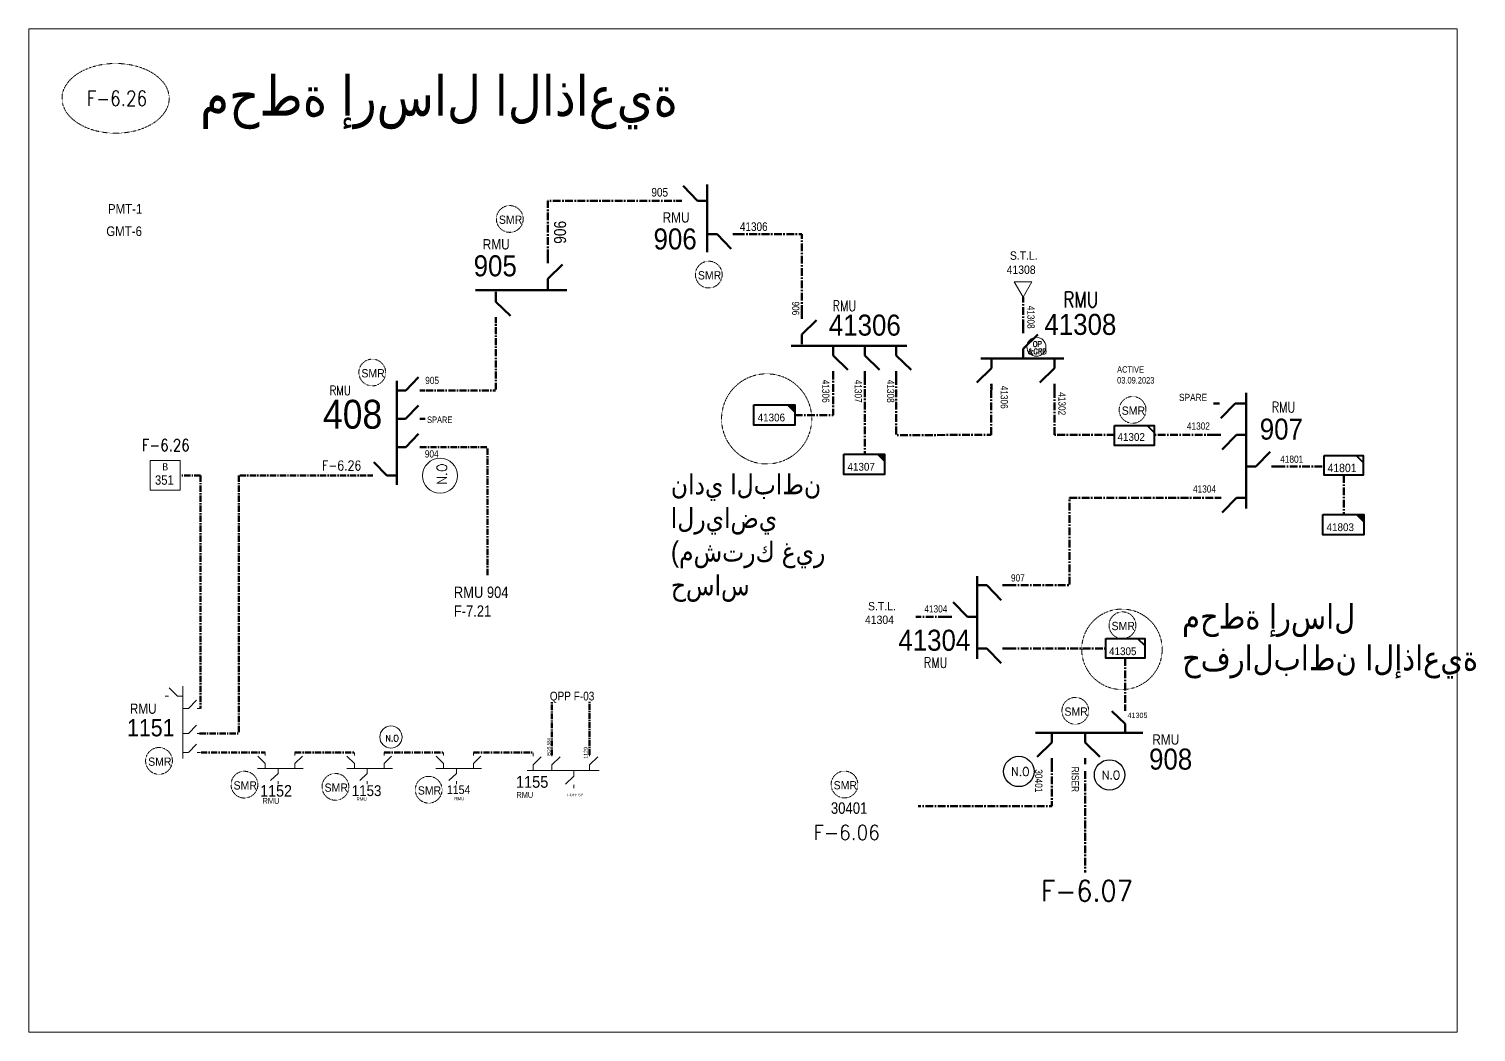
# Model space of a CAD drawing. Header units: metres. Extents: x 65984 to 144644, y -19036 to 23726.
# Drawn here: x 101648 to 102539, y -3538 to -2920 of the extents above; entities that cross this region are included whole.
import ezdxf
from ezdxf.enums import TextEntityAlignment as Align

# ---------------------------------------------------------------- set-up
doc = ezdxf.new("R2010")
doc.units = ezdxf.units.M
doc.header["$MEASUREMENT"] = 0
doc.linetypes.add('( Center )', pattern=[2, 1.25, -0.25, 0.25, -0.25])
doc.linetypes.add('DGN Style 3', pattern=[0.013877, 0, -0.013877])
doc.layers.get('0').update_dxf_attribs({"color": 95, "lineweight": 40})
for name, color, linetype, lineweight in [('d_eos', 111, 'Continuous', 40), ('d_eos no', 121, 'Continuous', 40), ('d_switch', 95, 'Continuous', 40), ('d_tf', 1, 'Continuous', 40), ('d_tf no', 6, 'Continuous', 40), ('d_ug cable', 95, 'Continuous', 40), ('d_ug main line', 95, 'Continuous', 40), ('d_unit sub', 7, 'Continuous', 40), ('fedr no', 95, 'Continuous', 40), ('GRID STATION  04', 7, 'Continuous', 40), ('GRID STATION 01', 7, 'Continuous', 40), ('Level 37', 7, 'Continuous', 0), ('O H MAIN FEEDER', 4, 'Continuous', 100), ('SW N O', 114, 'Continuous', 30)]:
    doc.layers.add(name, color=color, linetype=linetype, lineweight=lineweight)
doc.styles.add('NASKHF', font='naskhf.shx', dxfattribs={"height": 8})
doc.styles.add('Style-Arial', font='arial.ttf')
doc.styles.add('Style-ENGINEERING', font='ENGINEERING.shx')
doc.styles.add('Style-msdefault', font='msdefault.shx')
doc.styles.add('Style-STANDARD', font='STANDARD.shx')

# ---------------------------------------------------------------- blocks, each defined once
blk = doc.blocks.new('TF_8')
at = {"color": 0, "linetype": 'ByBlock', "lineweight": -2}
blk.add_line((6.3, 4.95), (9.9, 1.35), dxfattribs=at)
blk.add_3dface([(-10.1, 4.95), (9.9, 4.95), (9.9, -5.05), (-10.1, -5.05)], dxfattribs=at)
blk = doc.blocks.new('SS')
at = {"color": 0, "linetype": 'ByBlock', "lineweight": -2, "flags": 128}
blk.add_lwpolyline([(6.95, 4.25), (10.45, 4.25), (10.45, 0.75)], close=True, dxfattribs=at)
at = {"color": 0, "linetype": 'ByBlock', "lineweight": -2, "extrusion": (0, 0, -1)}
blk.add_solid([(-6.95, 4.25), (-10.45, 4.25), (-10.45, 0.75)], dxfattribs=at)
at = {"color": 0, "linetype": 'ByBlock', "lineweight": -2}
blk.add_3dface([(-9.55, 4.25), (10.45, 4.25), (10.45, -5.75), (-9.55, -5.75)], dxfattribs=at)
blk = doc.blocks.new('TRA1_1501')
at = {"layer": 'd_tf', "color": 220, "linetype": 'Continuous', "lineweight": 0, "ltscale": 0.000508241, "flags": 128}
blk.add_lwpolyline([(10, -17), (0, 0), (-10, -17)], close=True, dxfattribs=at)
blk = doc.blocks.new('TRA1_1500')
at = {"layer": 'd_tf', "color": 220, "linetype": 'Continuous', "lineweight": 0, "ltscale": 0.000508241, "xscale": 1.000046564039522, "yscale": 1.000046564039522, "zscale": 1.000046564039522, "rotation": 180}
blk.add_blockref('TRA1_1501', (0, 0), dxfattribs=at)
blk = doc.blocks.new('*U3590')
at = {"layer": 'SW N O', "color": 1, "lineweight": 13}
blk.add_circle((0, 0), 16.8, dxfattribs=at)
at = {"layer": 'SW N O', "color": 2, "lineweight": 13, "insert": (1.7, -1.8), "char_height": 9.6, "attachment_point": 5, "line_spacing_factor": 0.812622, "style": 'Style-STANDARD'}
blk.add_mtext('OP \\P&GRD ', dxfattribs=at)
blk = doc.blocks.new('*U3664')
at = {"layer": 'SW N O', "color": 3, "ltscale": 0.426762}
blk.add_circle((-0.02, 0), 4.83, dxfattribs=at)
at = {"layer": 'SW N O', "color": 3, "style": 'Style-STANDARD'}
blk.add_text('N.O', height=2.753, dxfattribs=at).set_placement((0.46, -0.05), align=Align.MIDDLE_CENTER)
blk = doc.blocks.new('*U3941')
at = {"layer": 'SW N O', "color": 94, "lineweight": 13}
blk.add_circle((0, 0), 16.8, dxfattribs=at)
at = {"layer": 'SW N O', "color": 94, "lineweight": 13, "insert": (1.7, -1.8), "char_height": 9.6, "attachment_point": 5, "line_spacing_factor": 0.6, "style": 'Style-STANDARD'}
blk.add_mtext('N.O', dxfattribs=at)
blk = doc.blocks.new('*U4009')
at = {"layer": 'd_eos', "color": 2, "linetype": 'Continuous', "lineweight": 13, "ltscale": 0.517056}
for p, q in [((-3.76, 17.97), (-9.27, 23.64)), ((0.01, -24.76), (0, 24.73)), ((-9.79, 17.97), (-12.08, 17.97)), ((0, 17.97), (-3.76, 17.97)), ((3.77, 9.56), (9.27, 15.24)), ((0, 9.56), (3.77, 9.56)), ((9.8, 9.56), (12.09, 9.56)), ((0, -7.67), (3.77, -7.67)), ((3.77, -7.67), (9.27, -2)), ((9.8, -7.67), (12.08, -7.67)), ((3.77, -20.62), (9.28, -14.95)), ((9.71, -20.71), (12, -20.71))]:
    blk.add_line(p, q, dxfattribs=at)
at = {"layer": 'd_eos', "color": 2, "linetype": 'Continuous', "lineweight": 13, "ltscale": 0.465351}
blk.add_line((3.6, -20.71), (0.21, -20.71), dxfattribs=at)
blk = doc.blocks.new('*U4011')
at = {"layer": 'd_eos', "color": 2, "linetype": 'Continuous', "lineweight": 13, "ltscale": 0.418816}
for p, q in [((1.56, 8.81), (1.56, 10.87)), ((1.56, 3.38), (6.67, 8.34)), ((1.56, -0.01), (1.56, 3.38)), ((-15.64, -0.01), (15.63, -0.01)), ((-10, -3.4), (-15.1, -8.35)), ((-10, -0.01), (-10, -3.4)), ((-10, -8.82), (-10, -10.88)), ((10.38, -0.01), (10.38, -3.4)), ((10.38, -3.4), (15.48, -8.35)), ((10.38, -8.82), (10.38, -10.88))]:
    blk.add_line(p, q, dxfattribs=at)

msp = doc.modelspace()

# ---------------------------------------------------------------- linework, layer by layer
at = {"layer": 'd_eos', "color": 2, "linetype": 'Continuous', "lineweight": 211, "ltscale": 0.82729}
for p, q in [((102059.75, -3025.8), (102050.95, -3016.72)), ((102065.78, -3015.76), (102065.78, -3057.65)), ((102050.11, -3025.8), (102046.45, -3025.8)), ((102065.78, -3025.8), (102059.75, -3025.8)), ((102065.78, -3046.35), (102071.81, -3046.35)), ((102071.81, -3046.35), (102080.61, -3055.43)), ((102081.45, -3046.35), (102085.11, -3046.35)), ((101967.5, -3064.41), (101967.5, -3060.75)), ((101967.5, -3074.06), (101976.58, -3065.25)), ((101967.5, -3080.08), (101967.5, -3074.06)), ((101935.5, -3082.04), (101935.51, -3088.07)), ((101935.51, -3088.07), (101944.58, -3096.87)), ((102268.09, -3353.89), (102334.21, -3353.89)), ((102278.12, -3359.92), (102269.05, -3368.73)), ((102278.12, -3353.89), (102278.12, -3359.92)), ((102298.68, -3353.89), (102298.68, -3359.92)), ((102298.68, -3359.92), (102307.75, -3368.72)), ((102278.12, -3369.57), (102278.12, -3373.23)), ((102298.67, -3369.56), (102298.67, -3373.22))]:
    msp.add_line(p, q, dxfattribs=at)
at = {"layer": 'd_eos', "color": 2, "linetype": 'Continuous', "lineweight": 211, "ltscale": 0.71236}
msp.add_line((101922.92, -3081.06), (101979.34, -3081.07), dxfattribs=at)
at = {"layer": 'd_eos', "color": 7, "linetype": 'Continuous', "lineweight": 211, "ltscale": 0.82729}
msp.add_line((101935.51, -3097.71), (101935.51, -3101.38), dxfattribs=at)
at = {"layer": 'd_eos', "color": 7, "linetype": 'Continuous', "lineweight": 211, "ltscale": 0.620264}
for p, q in [((102123.96, -3098.69), (102123.96, -3095.03)), ((102123.96, -3108.33), (102133.03, -3099.53)), ((102123.96, -3114.36), (102123.96, -3108.33)), ((102260.34, -3107.47), (102260.34, -3103.81)), ((102260.34, -3117.11), (102269.41, -3108.31)), ((102188.74, -3115.31), (102117.48, -3115.31)), ((102143.39, -3115.31), (102143.39, -3121.33)), ((102162.83, -3115.18), (102162.83, -3121.2)), ((102182.26, -3115.31), (102182.26, -3121.33)), ((102260.34, -3123.14), (102260.34, -3117.11)), ((102143.39, -3121.33), (102152.47, -3130.13)), ((102162.83, -3121.2), (102171.9, -3130)), ((102182.26, -3121.33), (102191.33, -3130.13)), ((102240.91, -3129.03), (102231.83, -3137.84)), ((102234.43, -3123.01), (102285.4, -3123.01)), ((102240.91, -3123.01), (102240.91, -3129.03)), ((102279.77, -3129.03), (102270.7, -3137.84)), ((102279.77, -3123.01), (102279.77, -3129.03)), ((102143.39, -3130.97), (102143.39, -3134.63)), ((102162.83, -3130.84), (102162.83, -3134.5)), ((102182.26, -3130.97), (102182.26, -3134.63)), ((102240.91, -3138.68), (102240.91, -3142.34)), ((102279.77, -3138.68), (102279.77, -3142.34)), ((102397.91, -3215.57), (102397.91, -3144.31)), ((102381.29, -3150.79), (102377.63, -3150.79)), ((102390.94, -3150.79), (102382.13, -3159.86)), ((102396.96, -3150.79), (102390.94, -3150.79)), ((102382.24, -3170.22), (102378.58, -3170.22)), ((102391.88, -3170.22), (102383.08, -3179.3)), ((102397.91, -3170.22), (102391.88, -3170.22)), ((102403.8, -3189.66), (102412.61, -3180.58)), ((102397.78, -3189.66), (102403.8, -3189.66)), ((102413.45, -3189.66), (102417.11, -3189.66)), ((102382.24, -3209.09), (102378.58, -3209.09)), ((102391.88, -3209.09), (102383.08, -3218.16)), ((102397.91, -3209.09), (102391.88, -3209.09)), ((102232.02, -3308.3), (102232.02, -3257.33)), ((102232.02, -3262.96), (102238.04, -3262.96)), ((102238.04, -3262.96), (102246.85, -3272.03)), ((102247.69, -3262.96), (102251.35, -3262.96)), ((102226.13, -3282.39), (102217.32, -3273.32)), ((102216.48, -3282.39), (102212.82, -3282.39)), ((102232.15, -3282.39), (102226.13, -3282.39)), ((102232.02, -3301.82), (102238.04, -3301.82)), ((102238.04, -3301.82), (102246.85, -3310.9)), ((102247.69, -3301.83), (102251.35, -3301.83))]:
    msp.add_line(p, q, dxfattribs=at)
at = {"layer": 'd_eos', "color": 2, "linetype": 'Continuous', "lineweight": 211, "ltscale": 0.558238}
for p, q in [((101874.61, -3136.93), (101874.61, -3201.06)), ((101880.03, -3142.76), (101887.95, -3134.59)), ((101874.61, -3142.76), (101880.03, -3142.76)), ((101879.91, -3160.25), (101887.84, -3152.08)), ((101874.49, -3160.25), (101879.91, -3160.25)), ((101880.03, -3177.74), (101887.95, -3169.57)), ((101874.61, -3177.74), (101880.03, -3177.74)), ((101868.33, -3195.23), (101860.41, -3187.06)), ((101859.65, -3195.23), (101856.36, -3195.23)), ((101873.76, -3195.23), (101868.33, -3195.23))]:
    msp.add_line(p, q, dxfattribs=at)
at = {"layer": 'd_eos', "color": 7, "linetype": 'Continuous', "lineweight": 211, "ltscale": 0.558238}
for p, q in [((101888.71, -3142.76), (101892, -3142.76)), ((101888.59, -3160.25), (101891.89, -3160.25)), ((101888.71, -3177.74), (101892, -3177.74))]:
    msp.add_line(p, q, dxfattribs=at)
at = {"layer": 'd_eos', "color": 2, "linetype": 'Continuous', "lineweight": 211, "ltscale": 0.744561}
for p, q in [((102323.3, -3348.45), (102315.13, -3340.53)), ((102323.3, -3339.77), (102323.3, -3336.47)), ((102323.3, -3353.88), (102323.3, -3348.45))]:
    msp.add_line(p, q, dxfattribs=at)
at = {"layer": 'd_eos', "color": 7, "linetype": 'Continuous', "lineweight": 13, "ltscale": 0.465351}
for p, q in [((101958.45, -3368.24), (101958.45, -3366.18)), ((101958.45, -3373.67), (101963.55, -3368.71)), ((101970.1, -3368.24), (101970.1, -3366.18)), ((101970.1, -3373.67), (101975.2, -3368.71)), ((101993.18, -3368.24), (101993.18, -3366.18)), ((101993.18, -3373.66), (101998.28, -3368.71)), ((101954.72, -3377.06), (101999.26, -3377.05)), ((101958.45, -3377.06), (101958.45, -3373.67)), ((101970.1, -3377.06), (101970.1, -3373.67)), ((101983.65, -3377.21), (101983.65, -3380.6)), ((101993.18, -3377.05), (101993.18, -3373.66)), ((101983.65, -3380.6), (101978.54, -3385.55)), ((101983.65, -3386.03), (101983.65, -3388.08))]:
    msp.add_line(p, q, dxfattribs=at)
at = {"layer": 'd_ug cable', "color": 2, "linetype": 'DGN Style 3', "lineweight": 13}
for centre, radius in [((101944.11, -3037.08), 8.25), ((102066.72, -3071.38), 8.25), ((101859.37, -3131.75), 8.25), ((102327.83, -3154.79), 8.25), ((102321.28, -3302.41), 24.8), ((102321.59, -3287.58), 8.25), ((102292.55, -3340.34), 8.25), ((101727.98, -3371.22), 8.25), ((101780.62, -3385.86), 8.25), ((101836.69, -3387.22), 8.25), ((102150.34, -3385.76), 8.25), ((101894.15, -3388.99), 8.25)]:
    msp.add_circle(centre, radius, dxfattribs=at)
at = {"layer": 'd_ug cable', "color": 7, "linetype": 'DGN Style 3', "lineweight": 13}
msp.add_circle((102102.36, -3160.34), 27.78, dxfattribs=at)
at = {"layer": 'd_ug main line', "color": 220, "linetype": '( Center )', "lineweight": 140, "ltscale": 3.81024}
for p, q in [((102260.34, -3103.81), (102260.34, -3085.24)), ((102417.11, -3189.66), (102445.93, -3189.66)), ((102457.92, -3194.99), (102457.92, -3219.34)), ((102212.82, -3282.39), (102194.26, -3282.39))]:
    msp.add_line(p, q, dxfattribs=at)
at = {"layer": 'd_ug main line', "color": 220, "linetype": '( Center )', "lineweight": 140, "ltscale": 3.086294}
for p, q in [((101753.55, -3195.29), (101753.55, -3338.82)), ((101777.15, -3195.29), (101777.15, -3354.33))]:
    msp.add_line(p, q, dxfattribs=at)
at = {"layer": 'd_ug main line', "color": 220, "linetype": '( Center )', "lineweight": 140, "ltscale": 3.81024, "flags": 128}
for points in [[(101967.5, -3060.75), (101967.5, -3025.8), (102046.45, -3025.8)], [(102123.96, -3095.03), (102123.96, -3046.35), (102085.11, -3046.35)], [(102119.69, -3158), (102143.39, -3158), (102143.39, -3134.63)], [(102162.83, -3134.5), (102162.83, -3182.07)], [(102182.26, -3134.63), (102182.26, -3170.33), (102240.77, -3170.22)], [(102240.77, -3170.22), (102240.77, -3138.9)], [(102279.64, -3170.22), (102279.74, -3138.72)], [(102316.7, -3170.17), (102279.64, -3170.22)], [(102378.58, -3170.22), (102341.02, -3170.22)], [(102251.35, -3262.96), (102289.02, -3262.96), (102289.02, -3214.62), (102289.02, -3214.62), (102289.02, -3209.04), (102382.51, -3209.04)], [(102251.35, -3301.83), (102311.3, -3301.83)], [(102323.29, -3307.82), (102323.29, -3340.35)], [(102278.12, -3373.23), (102278.12, -3399.19), (102195.66, -3399.19)]]:
    msp.add_lwpolyline(points, dxfattribs=at)
at = {"layer": 'd_ug main line', "color": 220, "linetype": '( Center )', "lineweight": 140, "ltscale": 3.429216, "flags": 128}
for points in [[(101935.54, -3142.32), (101935.54, -3100.52)], [(101892.57, -3142.92), (101935.38, -3142.92)]]:
    msp.add_lwpolyline(points, dxfattribs=at)
at = {"layer": 'd_ug main line', "color": 220, "linetype": '( Center )', "lineweight": 140, "ltscale": 3.086294, "flags": 128}
for points in [[(101929.91, -3177.75), (101892.28, -3177.75)], [(101930.44, -3256.61), (101930.44, -3177.89)], [(101753.55, -3195.29), (101741.42, -3195.29)], [(101855.68, -3195.29), (101777.15, -3195.29)], [(101752.92, -3354.33), (101777.15, -3354.33)], [(101753.87, -3366.07), (101793.4, -3366.07)], [(101811.73, -3366.07), (101848.36, -3366.07)], [(101866.69, -3366.07), (101903.32, -3366.07)], [(101921.66, -3366.07), (101958.28, -3366.07)]]:
    msp.add_lwpolyline(points, dxfattribs=at)
at = {"layer": 'd_ug main line', "color": 220, "linetype": '( Center )', "lineweight": 140, "ltscale": 2.777665, "flags": 128}
for points in [[(101993.17, -3367.46), (101993.17, -3334.5)], [(101970.1, -3367.74), (101970.1, -3334.78)]]:
    msp.add_lwpolyline(points, dxfattribs=at)
at = {"layer": 'd_ug main line', "color": 40, "linetype": '( Center )', "lineweight": 140, "ltscale": 3.81024, "flags": 128}
msp.add_lwpolyline([(102298.67, -3377.55), (102298.67, -3439.98)], dxfattribs=at)
at = {"layer": 'fedr no', "color": 82, "linetype": 'DGN Style 3', "lineweight": 13, "true_color": 0x1dc70e}
msp.add_ellipse((101701.24, -2962.71), major_axis=(33.02, 0), ratio=0.651175, dxfattribs=at)
at = {"layer": 'GRID STATION  04', "color": 220, "linetype": 'Continuous', "lineweight": 13, "ltscale": 0.507734, "flags": 128}
msp.add_lwpolyline([(101722.59, -3204.29), (101740.93, -3204.29), (101740.93, -3185.94), (101722.59, -3185.94)], close=True, dxfattribs=at)
at = {"layer": 'O H MAIN FEEDER', "color": 140, "linetype": 'Continuous', "lineweight": 13, "flags": 128}
msp.add_lwpolyline([(101647.85, -2919.91), (102527.8, -2919.91), (102527.8, -3538.41), (101647.85, -3538.41)], close=True, dxfattribs=at)

# ---------------------------------------------------------------- block references
at = {"layer": 'd_eos', "color": 2, "linetype": 'Continuous', "lineweight": 13, "ltscale": 0.465351, "xscale": 0.9, "yscale": 0.9, "zscale": 0.9}
msp.add_blockref('*U4009', (101742.67, -3347.43), dxfattribs=at)
at = {"layer": 'd_eos', "color": 2, "linetype": 'Continuous', "lineweight": 13, "ltscale": 0.418816, "xscale": 0.9, "yscale": 0.9, "zscale": 0.9, "rotation": 180}
for p in [(101802.74, -3375.86), (101857.7, -3375.87), (101912.66, -3375.87)]:
    msp.add_blockref('*U4011', p, dxfattribs=at)
at = {"layer": 'd_tf', "color": 220, "linetype": 'Continuous', "lineweight": 0, "ltscale": 0.000508241, "xscale": 0.5511422587985363, "yscale": 0.5511422587985363, "zscale": 0.5511422587985363, "rotation": 359.9999999999976}
msp.add_blockref('TRA1_1500', (102260.32, -3085.22), dxfattribs=at)
at = {"layer": 'd_unit sub', "color": 220, "linetype": 'Continuous', "lineweight": 40, "zscale": 0.2755582976943066}
for name, p, xscale, yscale in [('SS', (102106.57, -3157.05), 1.256103645887797, 1.256103645887797), ('SS', (102161.91, -3187.41), 1.256103645887797, 1.256103645887797), ('TF_8', (102458.04, -3188.93), 1.199049510875877, 1.199049510875877), ('SS', (102457.09, -3224.68), 1.256103645887797, 1.256103645887797)]:
    msp.add_blockref(name, p, dxfattribs=dict(at, xscale=xscale, yscale=yscale))
at = {"layer": 'd_unit sub', "color": 2, "linetype": 'Continuous', "lineweight": 40, "zscale": 0.2755582976943066}
for p, xscale, yscale in [((102329.06, -3170.47), 1.223739513330534, 1.223739513330534), ((102323.41, -3301.77), 1.199049510875877, 1.199049510875877)]:
    msp.add_blockref('TF_8', p, dxfattribs=dict(at, xscale=xscale, yscale=yscale))
at = {"layer": 'SW N O', "color": 2, "lineweight": 13, "xscale": 0.3479513334037524, "yscale": 0.3479513334037524, "zscale": 0.3479513334037524}
msp.add_blockref('*U3590', (102268.57, -3115.86), dxfattribs=at)
at = {"layer": 'SW N O', "color": 94, "lineweight": 13, "xscale": 0.6430657249792145, "yscale": 0.6430657249792145, "zscale": 0.6430657249792145, "rotation": 89.99999999999999}
msp.add_blockref('*U3941', (101901.18, -3195.43), dxfattribs=at)
at = {"layer": 'SW N O', "color": 94, "lineweight": 13, "xscale": 0.4097676511108319, "yscale": 0.4097676511108319, "zscale": 0.4097676511108319}
msp.add_blockref('*U3941', (101870.9, -3356.49), dxfattribs=at)
at = {"layer": 'SW N O', "color": 3, "ltscale": 0.426762, "xscale": 1.937848544234819, "yscale": 1.937848544234819, "zscale": 1.937848544234819}
for p in [(102257.79, -3377.73), (102313.68, -3379.86)]:
    msp.add_blockref('*U3664', p, dxfattribs=at)

# ---------------------------------------------------------------- texts
at = {"layer": 'd_eos no', "color": 2, "linetype": 'Continuous', "lineweight": 140, "style": 'Style-Arial', "width": 0.88}
for s, p in [('906', (102032.7, -3042.91)), ('905', (101921.87, -3059.49)), ('908', (102338, -3363.63))]:
    msp.add_text(s, height=12.96, dxfattribs=at).set_placement(p, align=Align.TOP_LEFT)
at = {"layer": 'd_eos no', "color": 2, "linetype": 'Continuous', "lineweight": 13, "ltscale": 1.276901, "style": 'Style-Arial', "width": 0.88}
msp.add_text('1151', height=10.682, dxfattribs=at).set_placement((101708.31, -3345.41), align=Align.TOP_LEFT)
at = {"layer": 'd_eos no', "color": 2, "linetype": 'Continuous', "lineweight": 13, "ltscale": 0.755377, "style": 'Style-Arial', "width": 0.88}
msp.add_text('1152', height=7.153, dxfattribs=at).set_placement((101790.33, -3386.11), align=Align.TOP_LEFT)
at = {"layer": 'd_eos no', "color": 2, "linetype": 'Continuous', "lineweight": 13, "ltscale": 0.716134, "style": 'Style-Arial', "width": 0.88}
msp.add_text('1153', height=6.676, dxfattribs=at).set_placement((101846.76, -3386.23), align=Align.TOP_LEFT)
at = {"layer": 'd_eos no', "color": 2, "linetype": 'Continuous', "lineweight": 13, "ltscale": 0.650284, "style": 'Style-Arial', "width": 0.88}
msp.add_text('1154', height=5.288, dxfattribs=at).set_placement((101905.38, -3386.35), align=Align.TOP_LEFT)
at = {"layer": 'd_eos no', "color": 7, "linetype": 'Continuous', "lineweight": 13, "style": 'Style-Arial', "width": 0.88}
msp.add_text('1155', height=7.29, dxfattribs=at).set_placement((101947.93, -3380.5), align=Align.TOP_LEFT)
at = {"layer": 'd_eos no', "color": 2, "linetype": 'Continuous', "lineweight": 13, "attachment_point": 1, "style": 'NASKHF'}
for s, insert, char_height in [('\\fArial|b0|i0|c178178|p39;\\H1x;\\W0.88;محطة إرسال الاذاعية \\P', (101753.31, -2948.52), 24.8902), ('\\fArial|b0|i0|c178178|p39;\\H1x;\\W0.88;محطة إرسال \\Pحفرالباطن الإذاعية', (102358.35, -3274.41), 15.3356)]:
    msp.add_mtext(s, dxfattribs=dict(at, insert=insert, char_height=char_height))
at = {"layer": 'd_eos no', "color": 51, "linetype": 'Continuous', "lineweight": 13, "insert": (102043.34, -3194.41), "char_height": 12.4384, "width": 126.3493, "attachment_point": 1, "style": 'NASKHF'}
msp.add_mtext('\\fArial|b0|i0|c178178|p39;\\H1x;\\W0.88;نادي الباطن الرياضي\\P(مشترك غير حساس', dxfattribs=at)
at = {"layer": 'd_switch', "color": 7, "linetype": 'Continuous', "lineweight": 30, "style": 'Style-ENGINEERING', "width": 0.857143}
for s, p in [('905', (102031.37, -3017.94)), ('41306', (102085.89, -3039.15))]:
    msp.add_text(s, height=5.354, dxfattribs=at).set_placement(p, align=Align.TOP_LEFT)
msp.add_text('906', height=7.408, rotation=90, dxfattribs=at).set_placement((101971.37, -3052.4), align=Align.TOP_LEFT)
for s, height, rotation, p in [('41305', 3.21, 0.00797, (102336.98, -3344.71)), ('30401', 4.51, 270, (102267.8, -3390.7))]:
    msp.add_text(s, height=height, rotation=rotation, dxfattribs=at).set_placement(p, align=Align.RIGHT)
msp.add_text('RISER', height=4.461, rotation=270, dxfattribs=at).set_placement((102290.29, -3374.79))
at = {"layer": 'd_switch', "color": 2, "linetype": 'Continuous', "lineweight": 30, "style": 'Style-ENGINEERING', "width": 0.857143}
msp.add_text('30401', height=7.059, dxfattribs=at).set_placement((102164.45, -3403.82), align=Align.RIGHT)
at = {"layer": 'd_tf no', "color": 1, "linetype": 'Continuous', "lineweight": 13, "style": 'Style-msdefault', "width": 0.947368}
for p in [(101937.43, -3034.98), (102060.04, -3069.28), (101852.69, -3129.66), (102321.15, -3152.7), (102314.9, -3285.49), (102285.86, -3338.25), (101721.3, -3369.13), (101773.94, -3383.77), (101830.01, -3385.13), (101887.47, -3386.89), (102143.66, -3383.67)]:
    msp.add_text('SMR', height=5.108, dxfattribs=at).set_placement(p, align=Align.TOP_LEFT)
at = {"layer": 'd_tf no', "color": 220, "linetype": 'Continuous', "lineweight": 40, "style": 'Style-msdefault'}
for s, height, width, p in [('41308', 5.184, 0.925, (102250.26, -3065.79)), ('41306', 4.795, 0.945946, (102096.84, -3157.1)), ('41307', 4.795, 0.945946, (102152.18, -3187.46)), ('41801', 5.184, 0.925, (102447.98, -3187.98)), ('41803', 4.795, 0.945946, (102447.36, -3224.73)), ('41304', 5.184, 0.925, (102162.98, -3281.62))]:
    msp.add_text(s, height=height, dxfattribs=dict(at, width=width)).set_placement(p, align=Align.TOP_LEFT)
at = {"layer": 'd_tf no', "color": 111, "linetype": 'Continuous', "lineweight": 40, "style": 'Style-msdefault', "width": 0.945946}
msp.add_text('41302', height=4.795, dxfattribs=at).set_placement((102318.55, -3169.12), align=Align.TOP_LEFT)
at = {"layer": 'd_tf no', "color": 3, "linetype": 'Continuous', "lineweight": 40, "style": 'Style-msdefault', "width": 0.945946}
msp.add_text('41305', height=4.795, dxfattribs=at).set_placement((102313.35, -3301.21), align=Align.TOP_LEFT)
at = {"layer": 'd_tf no', "color": 220, "linetype": 'Continuous', "lineweight": 40, "char_height": 10.368, "attachment_point": 1, "style": 'NASKHF'}
for insert in [(102252.24, -3057.06), (102164.85, -3273.22)]:
    msp.add_mtext('\\Fmsdefault;\\H0.5x;\\W0.925;S.T.L.', dxfattribs=dict(at, insert=insert))
at = {"layer": 'fedr no', "color": 6, "linetype": 'Continuous', "lineweight": 13, "style": 'Style-STANDARD', "width": 0.909091}
msp.add_text('F-6.26', height=9.19, dxfattribs=at).set_placement((101702.1, -2962.71), align=Align.MIDDLE_CENTER)
at = {"layer": 'fedr no', "color": 7, "linetype": 'Continuous', "lineweight": 13, "style": 'Style-STANDARD', "width": 0.909091}
for height, p in [(7.281, (101732.13, -3176.53)), (5.955, (101840.55, -3189.1))]:
    msp.add_text('F-6.26', height=height, dxfattribs=at).set_placement(p, align=Align.MIDDLE_CENTER)
at = {"layer": 'fedr no', "color": 55, "linetype": 'Continuous', "lineweight": 40, "attachment_point": 5, "style": 'Style-STANDARD'}
for s, insert, char_height in [('F-6.06', (102151.68, -3415.37), 9.223), ('F-6.07\\P', (102299.63, -3451.36), 12.723)]:
    msp.add_mtext(s, dxfattribs=dict(at, insert=insert, char_height=char_height))
at = {"layer": 'GRID STATION  04', "color": 220, "linetype": 'Continuous', "lineweight": 13, "style": 'Style-msdefault', "width": 0.888889}
for s, height, p in [('B', 4.49, (101730.04, -3187.65)), ('351', 5.815, (101725.52, -3195.14))]:
    msp.add_text(s, height=height, dxfattribs=at).set_placement(p, align=Align.TOP_LEFT)
at = {"layer": 'GRID STATION 01', "linetype": 'Continuous', "lineweight": 13, "style": 'Style-msdefault', "width": 0.888889}
for s, p in [('PMT-1', (101696.53, -3027.9)), ('GMT-6', (101695.52, -3041.67))]:
    msp.add_text(s, height=5.94, dxfattribs=at).set_placement(p, align=Align.TOP_LEFT)
at = {"layer": 'Level 37', "color": 2, "linetype": 'Continuous', "lineweight": 100, "style": 'Style-msdefault', "width": 0.86}
for p in [(102038.28, -3032.95), (101927.45, -3049.53), (102339.97, -3354.82)]:
    msp.add_text('RMU', height=6.35, dxfattribs=at).set_placement(p, align=Align.TOP_LEFT)
at = {"layer": 'Level 37', "color": 7, "linetype": 'Continuous', "lineweight": 53, "style": 'Style-STANDARD', "width": 0.854701}
for height, p in [(9.612, (102295.93, -3086.78)), (6.471, (102150.28, -3090.62)), (6.471, (102420.82, -3153.16)), (6.471, (102206.5, -3310.65))]:
    msp.add_text('RMU', height=height, dxfattribs=at).set_placement(p, align=Align.MIDDLE_CENTER)
at = {"layer": 'Level 37', "color": 7, "linetype": 'Continuous', "lineweight": 53, "style": 'Style-ENGINEERING', "width": 0.857143}
for s, p in [('906', (102122.49, -3087.94)), ('41306', (102141.04, -3136.2)), ('41307', (102161.02, -3136.2)), ('41308', (102180.99, -3136.2))]:
    msp.add_text(s, height=4.445, rotation=270, dxfattribs=at).set_placement(p, align=Align.TOP_LEFT)
msp.add_text('41308', height=4.445, rotation=270, dxfattribs=at).set_placement((102267.46, -3104.69), align=Align.TOP_RIGHT)
at = {"layer": 'Level 37', "color": 7, "linetype": 'Continuous', "lineweight": 120, "style": 'Style-Arial', "width": 0.88}
for s, p in [('41306', (102140.71, -3096.05)), ('41308', (102273.52, -3095.6)), ('907', (102406.2, -3160.16)), ('41304', (102183.53, -3290.33))]:
    msp.add_text(s, height=12.96, dxfattribs=at).set_placement(p, align=Align.TOP_LEFT)
at = {"layer": 'Level 37', "color": 7, "linetype": 'Continuous', "lineweight": 53, "style": 'Style-ENGINEERING', "width": 0.857143}
for s, height, p in [('905', 4.445, (101892.02, -3134.41)), ('SPARE', 4.001, (101893.17, -3158.87)), ('904', 4.445, (101891.75, -3179.73)), ('41801', 4.445, (102418.81, -3182.97))]:
    msp.add_text(s, height=height, dxfattribs=at).set_placement(p, align=Align.TOP_LEFT)
at = {"layer": 'Level 37', "color": 2, "linetype": 'Continuous', "lineweight": 53, "style": 'Style-STANDARD', "width": 0.854701}
msp.add_text('RMU', height=5.824, dxfattribs=at).set_placement((101839.66, -3142.86), align=Align.MIDDLE_CENTER)
at = {"layer": 'Level 37', "color": 7, "linetype": 'Continuous', "lineweight": 53, "style": 'Style-ENGINEERING', "width": 0.857143}
for s, p in [('41306', (102246.57, -3139.89)), ('41302', (102282.13, -3143.9))]:
    msp.add_text(s, height=4.445, rotation=270, dxfattribs=at).set_placement(p)
for s, p in [('SPARE', (102356.46, -3149.32)), ('907', (102252.92, -3260.6))]:
    msp.add_text(s, height=4.445, dxfattribs=at).set_placement(p)
at = {"layer": 'Level 37', "color": 2, "linetype": 'Continuous', "lineweight": 120, "style": 'Style-Arial', "width": 0.88}
msp.add_text('408', height=17.784, dxfattribs=at).set_placement((101829.03, -3148.58), align=Align.TOP_LEFT)
at = {"layer": 'Level 37', "color": 7, "linetype": 'Continuous', "lineweight": 53, "style": 'Style-ENGINEERING', "width": 0.857143}
for s, p in [('41302', (102375.48, -3166.96)), ('41304', (102379.23, -3205.77))]:
    msp.add_text(s, height=4.445, dxfattribs=at).set_placement(p, align=Align.RIGHT)
msp.add_text('41304', height=4.445, dxfattribs=at).set_placement((102213.7, -3275.27), align=Align.TOP_RIGHT)
at = {"layer": 'Level 37', "color": 55, "linetype": 'Continuous', "lineweight": 13, "ltscale": 1.024602, "style": 'Style-msdefault', "width": 0.854701}
msp.add_text('QPP F-03', height=5.397, dxfattribs=at).set_placement((101982.49, -3331.24), align=Align.MIDDLE_CENTER)
at = {"layer": 'Level 37', "color": 2, "linetype": 'Continuous', "lineweight": 13, "ltscale": 1.458013, "style": 'Style-msdefault', "width": 0.854701}
msp.add_text('RMU', height=6.323, dxfattribs=at).set_placement((101718.28, -3339.01), align=Align.MIDDLE_CENTER)
at = {"layer": 'Level 37', "color": 7, "linetype": 'Continuous', "lineweight": 13, "ltscale": 0.459992, "style": 'Style-msdefault', "width": 0.854701}
msp.add_text('EOS 584', height=1.972, rotation=90, dxfattribs=at).set_placement((101968.1, -3362.59), align=Align.MIDDLE_CENTER)
at = {"layer": 'Level 37', "color": 7, "linetype": 'Continuous', "lineweight": 13, "ltscale": 0.526009, "style": 'Style-msdefault', "width": 0.854701}
msp.add_text('1129', height=2.372, rotation=90, dxfattribs=at).set_placement((101990.92, -3366.31), align=Align.MIDDLE_CENTER)
at = {"layer": 'Level 37', "color": 2, "linetype": 'Continuous', "lineweight": 13, "ltscale": 0.747413, "style": 'Style-msdefault', "width": 0.854701}
msp.add_text('RMU', height=3.523, dxfattribs=at).set_placement((101796.97, -3395.89), align=Align.MIDDLE_CENTER)
at = {"layer": 'Level 37', "color": 2, "linetype": 'Continuous', "lineweight": 13, "ltscale": 0.5, "style": 'Style-msdefault', "width": 0.854701}
for p in [(101852.8, -3394.78), (101913.02, -3394.42)]:
    msp.add_text('RMU', height=2.022, dxfattribs=at).set_placement(p, align=Align.MIDDLE_CENTER)
at = {"layer": 'Level 37', "color": 7, "linetype": 'Continuous', "lineweight": 13, "style": 'Style-msdefault', "width": 0.854701}
msp.add_text('RMU', height=3.64, dxfattribs=at).set_placement((101953.38, -3392.17), align=Align.MIDDLE_CENTER)
at = {"layer": 'Level 37', "color": 7, "linetype": 'Continuous', "lineweight": 13, "ltscale": 0.405, "style": 'Style-msdefault', "width": 0.854701}
msp.add_text('T-OFF SP', height=1.638, dxfattribs=at).set_placement((101984.1, -3392.15), align=Align.MIDDLE_CENTER)
at = {"layer": 'Level 37', "color": 121, "linetype": 'Continuous', "lineweight": 53, "insert": (102318.31, -3138.59), "char_height": 4.0008, "attachment_point": 7, "style": 'NASKHF'}
msp.add_mtext('\\FENGINEERING;\\H1x;\\W0.857143;ACTIVE\\P03.09.2023', dxfattribs=at)
at = {"layer": 'Level 37', "color": 55, "linetype": 'Continuous', "lineweight": 53, "insert": (101909.65, -3263.74), "char_height": 6.955, "attachment_point": 1, "style": 'NASKHF'}
msp.add_mtext('\\FENGINEERING;\\H1x;\\W0.857143;RMU 904\\PF-7.21', dxfattribs=at)

doc.saveas('drawing.dxf')
